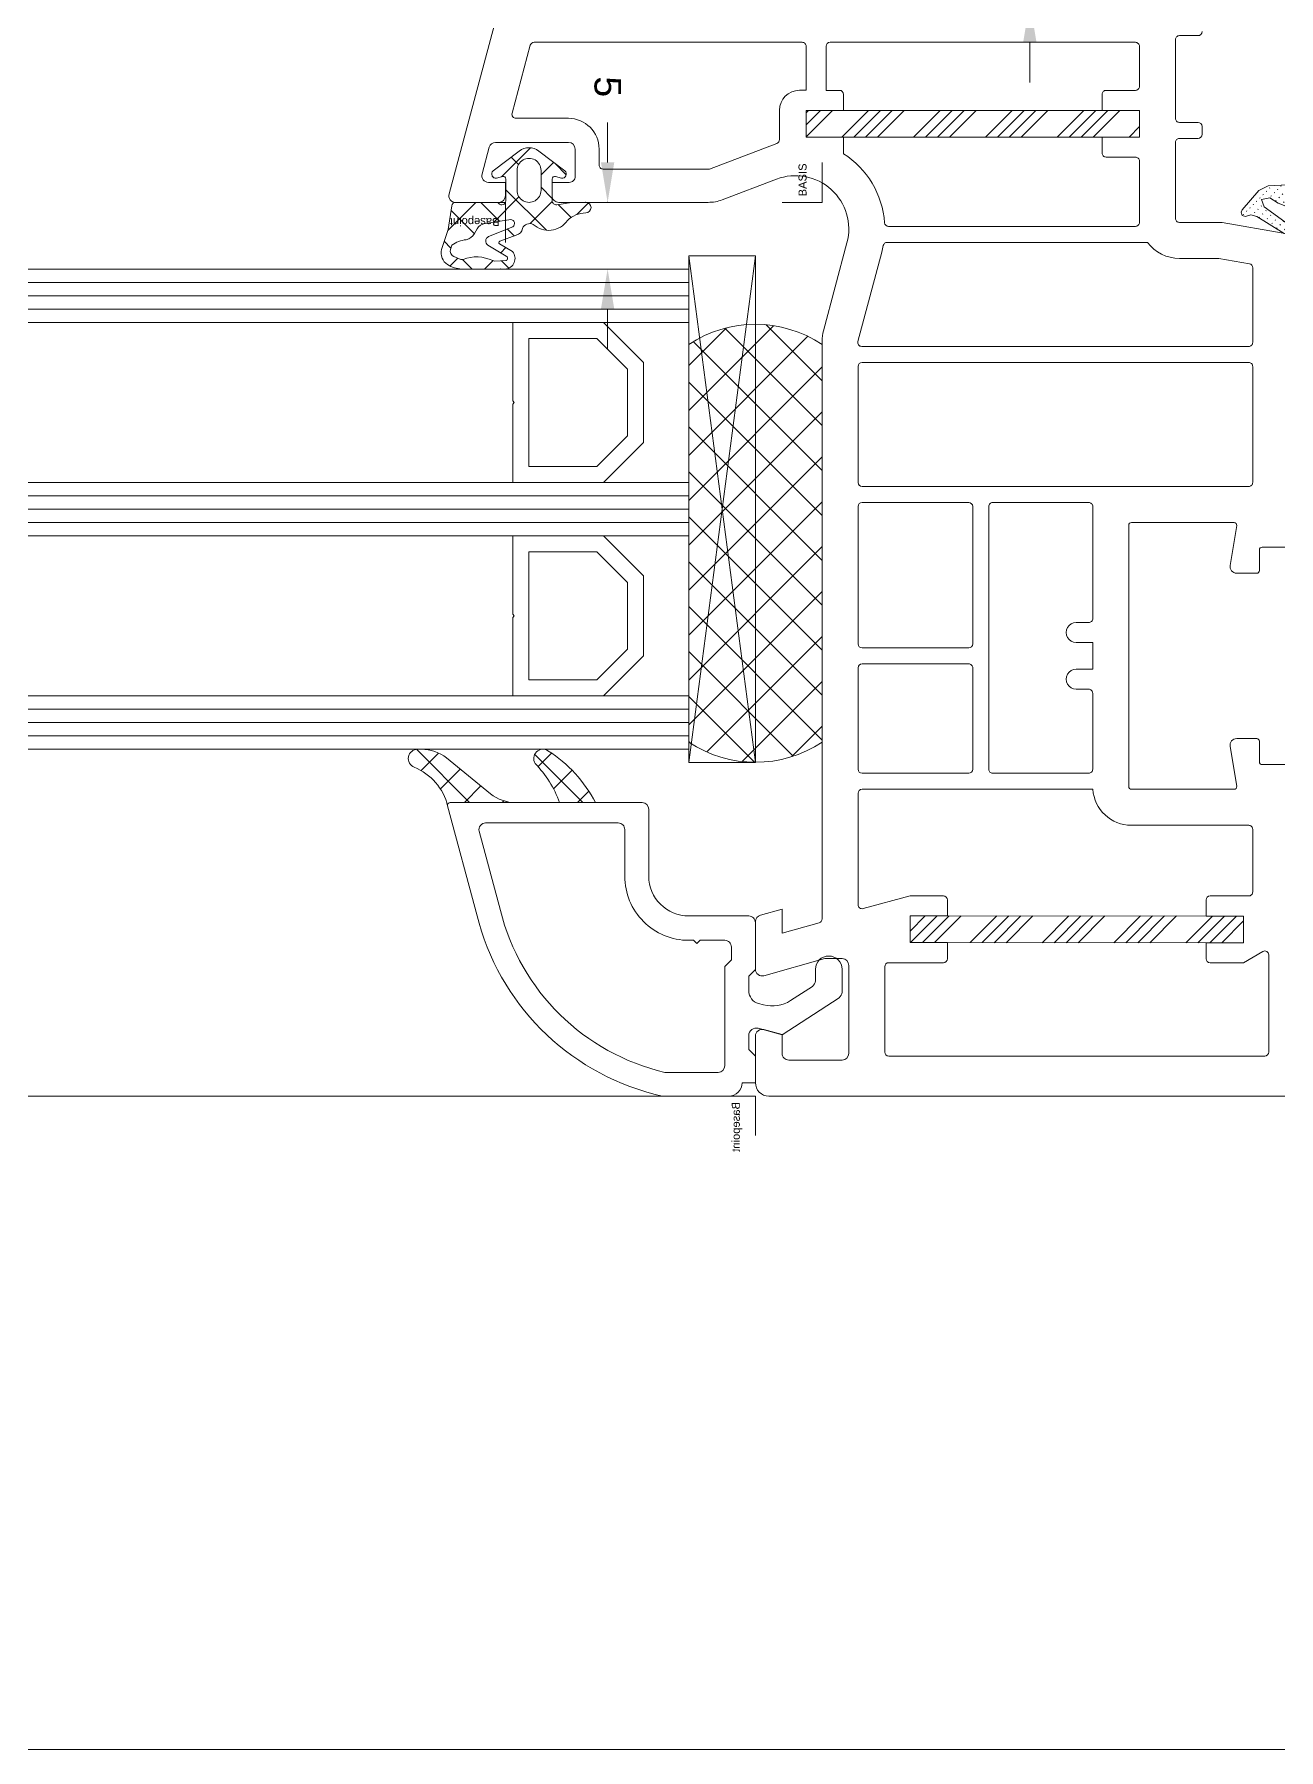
# Model space of a CAD drawing. Header units: millimetres. Extents: x 2258 to 5600, y 711 to 2563.
# Drawn here: x 2391.233 to 2394.839, y 2140.052 to 2145.02 of the extents above; entities that cross this region are included whole.
import ezdxf

# ---------------------------------------------------------------- set-up
doc = ezdxf.new("R2010")
doc.units = ezdxf.units.MM
for name, color, linetype, lineweight in [('PQI-A-IN-ELEV', 245, 'Continuous', 9), ('PQI-A-IN-ELEV-LGHT', 201, 'Continuous', 5), ('PQI-A-WIN', 140, 'Continuous', 13)]:
    doc.layers.add(name, color=color, linetype=linetype, lineweight=lineweight)
doc.styles.get("Standard").update_dxf_attribs({"font": 'arial.ttf'})
doc.dimstyles.new('SCHUECO', dxfattribs={"dimtxt": 4, "dimasz": 3, "dimexe": 0.18, "dimexo": 0.0625, "dimgap": 2, "dimtad": 0, "dimdec": 0, "dimzin": 0, "dimdsep": 46, "dimtxsty": 'Standard', "dimcen": 0.09, "dimadec": 0, "dimazin": 0, "dimtfac": 1, "dimtdec": 0, "dimtofl": 0, "dimtmove": 0, "dimatfit": 3, "dimfxl": 1, "dimtolj": 1, "dimtzin": 0, "dimarcsym": 0})
pattern_1 = [(135, (-4.599427157802303, -2.000253202709217), (1.414213562373095, 1.414213562373094), []), (44.99999999999997, (-4.599427157802303, -2.000253202709217), (1.414213562373095, -1.414213562373095), [])]

# ---------------------------------------------------------------- blocks, each defined once
blk = doc.blocks.new('BASEPOINT')
for p, q in [((0.0001424139276124947, -6.579969547004794e-08), (0.0001424139276124947, 2.998156919277449)), ((-7.890404418731123e-08, 0.0005381883725030789), (2.956911949821283, 0.0005381883725030789))]:
    blk.add_line(p, q)
blk.add_text('Basepoint', height=0.6).set_placement((0.4501424139276011, 1.169999934200292))
blk = doc.blocks.new('PRJ_INSERT_105_59361299829', base_point=(370.0591615602781, 296.904111493457))
h = blk.add_hatch()
h.set_pattern_fill('ACAD_ISO07W100', color=256, scale=0.1, angle=45, style=0)
h.set_pattern_definition([(45.00000000000001, (96.33290821566521, -202.4814861769743), (0.3535533905932738, -0.3535533905932737), [0.05, -0.3])])
h.paths.add_polyline_path([(370.2626288746902, 307.2572055504933), (370.3826278046902, 306.9672046304934), (371.4626296346902, 306.5772052504933), (372.4226287246902, 306.0372043304934), (372.7726271946902, 306.0272021904933), (372.9026282646902, 306.2272067704934), (372.0326293346902, 308.7072025004933), (372.2526267346902, 308.8172031104933), (372.3726294846903, 309.1872058604933), (372.2526267346902, 309.3972049404933), (372.0326293346902, 309.5072055504933), (371.7226279546902, 309.4172092104934), (370.4026282646902, 311.2372012804934), (369.8526290246903, 311.4372058604934), (369.7226279546902, 310.8272052504934), (370.1226294846903, 310.1872058604934), (370.3826278046902, 309.4872012804933), (370.4926284146902, 308.7372012804933), (370.4526275046902, 307.9872012804933)], flags=16)
h.paths.add_polyline_path([(370.5926268946902, 306.0872073804933), (370.0526297946902, 305.7572055504933), (369.9726279546902, 305.1272006704933), (370.1626265846902, 304.3872028004934), (368.4726279546902, 304.1872058604933), (368.8226264346902, 310.9472079904934), (369.1726287246902, 311.6572070804933), (370.6226294846903, 312.8972049404934), (370.8026297946902, 312.9672046304934), (371.0326293346902, 312.8872028004933), (371.1226294846903, 312.6472049404934), (370.9926284146902, 312.2372012804934), (371.1126273446902, 311.7972064704933), (372.3826278046902, 309.7572055504933), (372.6426299446903, 308.6872058604933), (373.5926268946902, 306.1372028004934), (372.9926284146902, 305.3472018904934), (372.0026267346902, 305.4772067704934), (371.1226294846903, 305.9672046304934)])
h = blk.add_hatch()
h.set_pattern_fill('ANSI37', color=256, scale=0.5, style=0)
h.set_pattern_definition([(45.00000000000001, (96.33290821566521, -202.4814861769743), (1.122532015133644, -1.122532015133644), []), (315, (96.33290821566521, -202.4814861769743), (-1.122532015133644, -1.122532015133644), [])])
edge = h.paths.add_edge_path()
edge.add_arc((364.2139190631738, 297.402952210202), 0.4999999999999765, 120.8947328406612, 276.9882955879087)
edge.add_line((364.2747523546797, 296.9066666969694), (365.8291620202781, 297.0972018904934))
edge.add_line((365.8291620202781, 297.0972018904934), (366.0591615602781, 296.9372058604933))
edge.add_line((366.0591615602781, 296.9372058604933), (366.0591615602781, 295.5872073804933))
edge.add_line((366.0591615602781, 295.5872073804933), (365.9691614102782, 295.3772044804933))
edge.add_line((365.9691614102782, 295.3772044804933), (365.3991617102781, 294.9572025004933))
edge.add_line((365.3991617102781, 294.9572025004933), (365.3091615602781, 294.7272067704934))
edge.add_line((365.3091615602781, 294.7272067704934), (365.3691610302782, 294.5572047904934))
edge.add_line((365.3691610302782, 294.5572047904934), (365.4191621702781, 294.5072055504933))
edge.add_line((365.4191621702781, 294.5072055504933), (367.4191621702781, 292.8372073804933))
edge.add_line((367.4191621702781, 292.8372073804933), (368.6991609502782, 292.8372073804933))
edge.add_line((368.6991609502782, 292.8372073804933), (370.6991609502782, 294.5072055504933))
edge.add_line((370.6991609502782, 294.5072055504933), (370.8091615602781, 294.7272067704934))
edge.add_line((370.8091615602781, 294.7272067704934), (370.7191614102782, 294.9572025004933))
edge.add_line((370.7191614102782, 294.9572025004933), (370.1491617102781, 295.3772044804933))
edge.add_line((370.1491617102781, 295.3772044804933), (370.0591615602781, 295.5872073804933))
edge.add_line((370.0591615602781, 295.5872073804933), (370.0591615602781, 296.9372058604933))
edge.add_line((370.0591615602781, 296.9372058604933), (370.2891611002781, 297.0972018904934))
edge.add_line((370.2891611002781, 297.0972018904934), (371.8341112121234, 296.9078259892771))
edge.add_arc((371.894944577482, 297.404111493457), 0.5000000000000268, 263.0116958858569, 406.2845243053848)
edge.add_line((372.2404834077912, 297.7655017489269), (371.1091608002781, 298.8472018904934))
edge.add_line((371.1091608002781, 298.8472018904934), (370.1626265846902, 304.3872028004934))
edge.add_line((370.1626265846902, 304.3872028004934), (368.4726279546902, 304.1872058604933))
edge.add_line((368.4726279546902, 304.1872058604933), (368.8197329087203, 299.1406875398265))
edge.add_arc((368.3216274998939, 299.0972018904934), 0.4999999999999836, 270, 364.9893918508951, ccw=False)
edge.add_line((368.3216274998939, 298.5972018904934), (365.3291620202781, 298.5972018904934))
edge.add_line((365.3291620202781, 298.5972018904934), (365.1691621702781, 298.5572086004934))
edge.add_line((365.1691621702781, 298.5572086004934), (363.957187878871, 297.8320082659878))
h.paths.add_polyline_path([(369.2591623202782, 296.5972018904934), (369.1491617102781, 296.8372073804933), (368.9591630902781, 296.8972049404933), (367.1591600302781, 296.8972049404933), (366.8591608002781, 296.5972018904934), (366.8591608002781, 294.6072040204933), (366.9691614102782, 294.3772044804933), (367.8691629302782, 293.4972034104933), (368.2491601902781, 293.4972034104933), (369.1491617102781, 294.3772044804933), (369.2591623202782, 294.6072040204933)], flags=16)
for points in [[(370.5926268946902, 306.0872073804933), (370.0526297946902, 305.7572055504933), (369.9726279546902, 305.1272006704933), (370.1626265846902, 304.3872028004934), (368.4726279546902, 304.1872058604933), (368.8226264346902, 310.9472079904934), (369.1726287246902, 311.6572070804933), (370.6226294846903, 312.8972049404934), (370.8026297946902, 312.9672046304934), (371.0326293346902, 312.8872028004933), (371.1226294846903, 312.6472049404934), (370.9926284146902, 312.2372012804934), (371.1126273446902, 311.7972064704933), (372.3826278046902, 309.7572055504933), (372.6426299446903, 308.6872058604933), (373.5926268946902, 306.1372028004934), (372.9926284146902, 305.3472018904934), (372.0026267346902, 305.4772067704934), (371.1226294846903, 305.9672046304934)], [(370.2626288746902, 307.2572055504933), (370.3826278046902, 306.9672046304934), (371.4626296346902, 306.5772052504933), (372.4226287246902, 306.0372043304934), (372.7726271946902, 306.0272021904933), (372.9026282646902, 306.2272067704934), (372.0326293346902, 308.7072025004933), (372.2526267346902, 308.8172031104933), (372.3726294846903, 309.1872058604933), (372.2526267346902, 309.3972049404933), (372.0326293346902, 309.5072055504933), (371.7226279546902, 309.4172092104934), (370.4026282646902, 311.2372012804934), (369.8526290246903, 311.4372058604934), (369.7226279546902, 310.8272052504934), (370.1226294846903, 310.1872058604934), (370.3826278046902, 309.4872012804933), (370.4926284146902, 308.7372012804933), (370.4526275046902, 307.9872012804933)], [(369.2591623202782, 296.5972018904934), (369.1491617102781, 296.8372073804933), (368.9591630902781, 296.8972049404933), (367.1591600302781, 296.8972049404933), (366.8591608002781, 296.5972018904934), (366.8591608002781, 294.6072040204933), (366.9691614102782, 294.3772044804933), (367.8691629302782, 293.4972034104933), (368.2491601902781, 293.4972034104933), (369.1491617102781, 294.3772044804933), (369.2591623202782, 294.6072040204933)]]:
    blk.add_lwpolyline(points, close=True)
blk.add_lwpolyline([(363.957187878871, 297.8320082659878, 0.8104602076721642), (364.2747523546797, 296.9066666969694), (365.8291620202781, 297.0972018904934), (366.0591615602781, 296.9372058604933), (366.0591615602781, 295.5872073804933), (365.9691614102782, 295.3772044804933), (365.3991617102781, 294.9572025004933), (365.3091615602781, 294.7272067704934), (365.3691610302782, 294.5572047904934), (365.4191621702781, 294.5072055504933), (367.4191621702781, 292.8372073804933), (368.6991609502782, 292.8372073804933), (370.6991609502782, 294.5072055504933), (370.8091615602781, 294.7272067704934), (370.7191614102782, 294.9572025004933), (370.1491617102781, 295.3772044804933), (370.0591615602781, 295.5872073804933), (370.0591615602781, 296.9372058604933), (370.2891611002781, 297.0972018904934), (371.8341112121234, 296.9078259892771, 0.7217059250208615), (372.2404834077912, 297.7655017489269), (371.1091608002781, 298.8472018904934), (370.1626265846902, 304.3872028004934), (368.4726279546902, 304.1872058604933), (368.8197329087203, 299.1406875398265, -0.4399552836846325), (368.3216274998939, 298.5972018904934), (365.3291620202781, 298.5972018904934), (365.1691621702781, 298.5572086004934)], format="xyb", close=True)
blk.add_blockref('BASEPOINT', (370.0591615602781, 296.904111493457))
blk = doc.blocks.new('244234EZ')
h = blk.add_hatch()
h.set_pattern_fill('NETZ', color=256, angle=45, style=0)
h.set_pattern_definition([(45, (0.01020141601271446, -1.498066991095954), (-0.7071067811865475, 0.7071067811865476), []), (135, (0.01020141601271446, -1.498066991095954), (-0.7071067811865476, -0.7071067811865475), [])])
h.paths.add_polyline_path([(4.008078502913222, 0.7015572627653923, -0.04835307895780901), (4.303823118820566, 3.532424224166834, 0.3319211071679742), (3.845955810543963, 4.662804514641349, 0.1614346972429617), (2.779686889645509, 5.001498133415765), (-0.6049478013112477, 5.001498133415764, 0.8315432364911673), (-0.8560341563469525, 3.648078988526671), (0.43162628173537, 3.153275400871819, -1.190626430510797), (0.5034884964394981, 2.88506940612011), (-0.4655004301875263, 2.625441762988365, 0.1296938749465605), (-0.5983473197203235, 2.549425338780542), (-1.20320037842088, 1.95383349108178, -0.6014879446624487), (-2.236571083833349, 1.864532395719669, 0.254498919795523), (-2.488499425651867, 2.001640413975412), (-3.957449179689695, 2.001624018348985, 0.1989094666118807), (-4.169577865607145, 1.913756052723637), (-4.994269180354968, 1.089064737975818, 0.1989123673796596), (-5.082137145999006, 0.8769327036198491), (-5.082137145999006, 0.7015447420383105)])
h.paths.add_polyline_path([(-0.1904933190871827, 1.719282615234464, -0.9176289392039193), (-0.19180589099426, 1.958971851091358), (1.570990037036942, 2.431272729874328, 0.7332383087249621), (1.612600442385188, 3.38408464420482), (-0.3194380188017371, 4.087288767571037, -1), (-0.2680883789091605, 4.378243357414789), (2.713463470503889, 4.377261227260397, -0.1340649279655961), (2.967535276667598, 4.307800217017941), (3.436031043195062, 4.031149930478546, -0.3557455022548623), (3.622162780758802, 3.527220637077858), (3.116654357907226, 2.175391108269227, -0.3353238355422854), (2.094986877438471, 1.535178095573969)], flags=16)
h = blk.add_hatch()
h.set_pattern_fill('NETZ', color=256, scale=2, angle=45, style=0)
h.set_pattern_definition([(45, (0.01020141601271446, -1.498066991095954), (-1.414213562373095, 1.414213562373095), []), (135, (0.01020141601271446, -1.498066991095954), (-1.414213562373095, -1.414213562373095), [])])
h.paths.add_polyline_path([(-5.082137145999006, 0.7015447420383105), (-5.082137145999004, 0.3112281275693158, 0.414213562373093), (-4.782330741885235, 0.01142172345554715), (-4.522599543124663, 0.01142172345554759), (-4.093796888527556, 0.2589747010733834, -0.1656801520669596), (-3.90396698270975, 0.296506003881801), (-3.740147452957411, 0.2745578532527244, -0.3757213696858283), (-3.479984788897567, -0.02278536033250367), (-3.479984788897565, -1.479957190332012, -0.2775501483931132), (-3.586238477402083, -1.65662532294509), (-4.07801553195808, -1.917579487461596, 0.5282092505925277), (-4.132923528191617, -2.410109730864405), (-2.393213548663183, -3.887433140998303, 0.3639584187452207), (-1.107596206292547, -3.887404740529248), (0.6502478399991928, -2.41239478329808, 0.5319777725554488), (0.5980307430605157, -1.917579487461598), (0.1062536885045181, -1.656625322945092, -0.2775501483931129), (-2.498001805406602e-16, -1.479957190332014), (-2.220446049250313e-16, 2.220446049250313e-16, -0.4537526242641983), (0.3398076201840398, 0.2973471933200025), (0.6100213742227064, 0.2611720864721001), (1.042437829558313, 0.01149901148442223), (3.710274358402263, 0.01134541035774284, 0.4227629273518383), (4.010165112804111, 0.3200571767091462, -0.006466251622778426), (4.008078502913222, 0.7015572627653923)])
h.paths.add_polyline_path([(-0.6398458862333795, -0.1163721789262142), (-0.6398458862333791, -2.328241489778694, -0.2217106168363308), (-0.7470235825400097, -2.558066551942032), (-1.418484304433663, -3.121419399609839, -0.3639357920318566), (-2.061189157707833, -3.121419399423907), (-2.732619361801749, -2.558092156067455, -0.2217106168363313), (-2.839797058108379, -2.328267093904119), (-2.839797058108379, -0.1161427283123513, -0.4142135610069876), (-2.539780287082981, 0.1838740413137141), (-0.9400615657120271, 0.1838740413137134, -0.4144359924756376)], flags=16)
blk.add_line((4.008078502913222, 0.7015572627653923), (-5.082137145999006, 0.7015447420383105))
for points in [[(0.5980307430605163, -1.917579487461598), (0.106253688504518, -1.656625322945092, -0.2775501483931128), (-2.532696274926138e-16, -1.479957190332014), (-2.237793284010081e-16, 0, -0.4537526242641983), (0.3398076201840396, 0.2973471933200025), (0.6100213742227064, 0.2611720864720999), (1.042437829558313, 0.01149901148442201), (3.710274358402264, 0.01134541035774284, 0.4227629273518251), (4.010165112804111, 0.320057176709134, -0.05483647592727152), (4.303823118820558, 3.532424224166802, 0.3319211071679828), (3.845955810543964, 4.662804514641348, 0.1614346972429613), (2.779686889645514, 5.001498133415765), (-0.6049490356474414, 5.001498133415764, 0.8315411525140167), (-0.8560362243681455, 3.648079783196039), (0.4316262817353702, 3.153275400871819, -1.190626430510805), (0.503488496439497, 2.88506940612011), (-0.4655004301875271, 2.625441762988365, 0.1296938749465612), (-0.5983473197203246, 2.549425338780541), (-1.20320037842088, 1.95383349108178, -0.6014879446624485), (-2.236571083833349, 1.864532395719669, 0.2544989197955225), (-2.488499425651866, 2.001640413975412), (-3.957449179689696, 2.001624018348985, 0.198909466611881), (-4.169577865607146, 1.913756052723636), (-4.99426918035497, 1.089064737975816, 0.1989123673796582), (-5.082137145999006, 0.8769327036198482), (-5.082137145999004, 0.3112281275693167, 0.4142135623730955), (-4.782330741885233, 0.01142172345554715), (-4.522599543124662, 0.01142172345554737), (-4.093796888527556, 0.2589747010733832, -0.1656801520669623), (-3.903966982709747, 0.2965060038818006), (-3.740147452957409, 0.2745578532527242, -0.375721369685827), (-3.479984788897567, -0.02278536033250411), (-3.479984788897565, -1.479957190332013, -0.2775501483931143), (-3.586238477402084, -1.65662532294509), (-4.078015531958083, -1.917579487461597, 0.5319777725554453), (-4.130232628896758, -2.412394783298078), (-2.393213548663189, -3.887433140998297, 0.363945910752088), (-1.107630052569438, -3.887433140998297), (0.6502478399991929, -2.41239478329808, 0.5319777725554476)], [(-0.2680883789091604, 4.378243357414789, 0.9999999999999986), (-0.3194380188017389, 4.087288767571038), (1.612600442385188, 3.38408464420482, -0.7332383087249624), (1.570990037036942, 2.431272729874328), (-0.191805890994261, 1.958971851091358, 0.9176289392038998), (-0.1904933190871827, 1.719282615234464), (2.094986877438495, 1.535178095573968, 0.3353238355422945), (3.116654357907246, 2.17539110826928), (3.622162780758808, 3.527220637077873, 0.3557455022548545), (3.436031043195058, 4.031149930478548), (2.96753527666759, 4.307800217017945, 0.1340649279655952), (2.713463470503881, 4.377261227260397)], [(-2.73261936180175, -2.558092156067455), (-2.061202087405254, -3.121408551459724, 0.3639549067525167), (-1.41847137451463, -3.121408551459724), (-0.7470235825400102, -2.558066551942032, 0.2217106168363309), (-0.6398458862333791, -2.328241489778695), (-0.6398458862333795, -0.1161137516550361, 0.4139911672486105), (-0.939864196780254, 0.1838740413137134), (-2.53980926513963, 0.1838740413137141, 0.4141569862246464), (-2.839797058108379, -0.1161137516550361), (-2.839797058108379, -2.328267093904119, 0.2217106168363308)]]:
    blk.add_lwpolyline(points, format="xyb", close=True)
blk.add_blockref('BASEPOINT', (8.881784197001252e-15, -8.881784197001252e-16))
blk = doc.blocks.new('*D8')
at = {"transparency": 16777216}
for p, q in [((-11.58361628611124, 5.001624018348987), (-11.58361628611124, 8.001624018348986)), ((-4.019949179689696, 2.001624018348985), (-11.76361628611124, 2.001624018348987)), ((-4.844830741885233, 0.01142172345554717), (-11.76361628611124, 0.01142172345554913)), ((-11.58361628611124, -2.988578276544451), (-11.58361628611124, -5.98857827654445))]:
    blk.add_line(p, q, dxfattribs=at)
for p in [(-3.957449179689696, 2.001624018348985), (-11.58361628611124, 0.01142172345554908), (-4.782330741885233, 0.01142172345554715)]:
    blk.add_point(p, dxfattribs=at)
for points in [[(-12.08361628611124, 5.001624018348987), (-11.08361628611124, 5.001624018348987), (-11.58361628611124, 2.001624018348987)], [(-12.08361628611124, -2.988578276544451), (-11.08361628611124, -2.988578276544451), (-11.58361628611124, 0.01142172345554908)]]:
    blk.add_solid(points, dxfattribs=at)
at = {"transparency": 16777216, "insert": (-11.58361628611124, -9.321911609877786), "char_height": 4, "attachment_point": 5, "rotation": 90}
blk.add_mtext('\\A1;2', dxfattribs=at)
blk = doc.blocks.new('*D9')
at = {"transparency": 16777216}
for p, q in [((12.66941239682228, 8.001498133415762), (12.66941239682228, 11.00149813341576)), ((2.842186889645469, 5.001498133415764), (12.84941239682228, 5.001498133415762)), ((3.772774358402264, 0.01134541035774282), (12.84941239682228, 0.01134541035774025)), ((12.66941239682228, -2.988654589642259), (12.66941239682228, -5.988654589642259))]:
    blk.add_line(p, q, dxfattribs=at)
for p in [(2.779686889645469, 5.001498133415764), (3.710274358402264, 0.01134541035774284), (12.66941239682228, 0.0113454103577403)]:
    blk.add_point(p, dxfattribs=at)
for points in [[(12.16941239682228, 8.001498133415762), (13.16941239682228, 8.001498133415762), (12.66941239682228, 5.001498133415762)], [(12.16941239682228, -2.988654589642259), (13.16941239682228, -2.98865458964226), (12.66941239682228, 0.0113454103577403)]]:
    blk.add_solid(points, dxfattribs=at)
at = {"transparency": 16777216, "insert": (12.66941239682228, -9.32198792297559), "char_height": 4, "attachment_point": 5, "rotation": 90}
blk.add_mtext('\\A1;5', dxfattribs=at)
blk = doc.blocks.new('*X73')
at = {"color": 0}
for p, q in [((31.19993464295712, -72.6786784701504), (31.97808007457636, -71.90053303853117)), ((32.67215374721784, -73.90053303853122), (34.67215374721786, -71.9005330385312)), ((33.5701797472178, -73.90053303853122), (35.57017974721782, -71.9005330385312)), ((34.46820574721787, -73.90053303853122), (36.46820574721791, -71.9005330385312)), ((35.36623374721781, -73.90053303853122), (37.36623374721785, -71.9005330385312)), ((38.06030741985939, -73.90053303853117), (40.06030741985934, -71.9005330385312)), ((38.95833341985932, -73.9005330385312), (40.95833341985929, -71.9005330385312)), ((39.85635941985942, -73.90053303853117), (41.85635941985938, -71.9005330385312)), ((40.75438741985936, -73.90053303853117), (42.75438741985934, -71.9005330385312)), ((43.44846109250081, -73.9005330385312), (45.44846109250085, -71.90053303853117)), ((44.34648709250078, -73.9005330385312), (46.34648709250081, -71.90053303853117)), ((45.24451309250085, -73.9005330385312), (47.24451309250087, -71.90053303853117)), ((46.14254109250079, -73.9005330385312), (48.14254109250082, -71.90053303853117)), ((48.83661476514236, -73.9005330385312), (50.83661476514234, -71.90053303853122)), ((49.73464076514229, -73.90053303853122), (51.73464076514229, -71.90053303853122)), ((50.6326667651424, -73.9005330385312), (52.63266676514238, -71.90053303853122)), ((51.53069476514231, -73.90053303853122), (53.53069476514233, -71.90053303853122)), ((54.22476843778382, -73.90053303853122), (56.19992510621398, -71.92537637010105)), ((55.12279443778377, -73.90053303853122), (56.19992510621395, -72.82340237010098)), ((56.02082043778384, -73.90053303853122), (56.19992510621395, -73.72142837010112))]:
    blk.add_line(p, q, dxfattribs=at)
blk = doc.blocks.new('*X74')
at = {"color": 0}
for p, q in [((23.39988581483212, -13.12680322657752), (25.02614989936285, -11.50053914204682)), ((23.92417589936278, -13.50053914204682), (25.92417589936281, -11.50053914204682)), ((24.82220189936285, -13.50053914204682), (26.82220189936288, -11.50053914204682)), ((25.72022989936281, -13.50053914204682), (27.72022989936284, -11.50053914204682)), ((28.41430357200433, -13.50053914204685), (30.41430357200435, -11.50053914204682)), ((29.3123295720043, -13.50053914204685), (31.31232957200428, -11.50053914204685)), ((30.21035557200438, -13.50053914204685), (32.21035557200437, -11.50053914204682)), ((31.10838357200433, -13.50053914204685), (33.1083835720043, -11.50053914204685)), ((33.80245724464581, -13.50053914204682), (35.80245724464584, -11.50053914204682)), ((34.70048324464577, -13.50053914204682), (36.7004832446458, -11.50053914204682)), ((35.59850924464585, -13.50053914204682), (37.59850924464587, -11.50053914204682)), ((36.49653724464579, -13.50053914204682), (38.49653724464583, -11.50053914204682)), ((39.19061091728729, -13.50053914204682), (41.19061091728729, -11.50053914204679)), ((40.08863691728726, -13.50053914204682), (42.08863691728722, -11.50053914204682)), ((40.98666291728732, -13.50053914204682), (42.98666291728733, -11.50053914204679)), ((41.88469091728729, -13.50053914204682), (43.88469091728725, -11.50053914204682)), ((44.57876458992878, -13.50053914204682), (46.57876458992881, -11.50053914204682)), ((45.47679058992874, -13.50053914204682), (47.47679058992878, -11.50053914204682)), ((46.37481658992881, -13.50053914204682), (48.37481658992886, -11.50053914204682)), ((47.27284458992878, -13.50053914204682), (48.39987818543757, -12.37350554653801))]:
    blk.add_line(p, q, dxfattribs=at)
blk = doc.blocks.new('*X75')
at = {"color": 0}
for p, q in [((54.99985186402648, -31.087261134794), (61.00601975375861, -25.08109324506187)), ((54.99985186402648, -27.71966508939307), (57.27450227647316, -25.44501467694639)), ((64.99985186402648, -33.32389141001726), (57.15847075292793, -25.48251029891871)), ((64.99985186402648, -29.95629536461633), (60.06881868517122, -25.02526218576104)), ((54.99985186402648, -34.45485718019493), (63.6577245844264, -25.79698445979503)), ((64.99985186402648, -36.6914874554182), (54.99985186402648, -26.69148745541818)), ((64.99985186402648, -26.5886993192154), (64.83690520496697, -26.42575266015587)), ((54.99985186402648, -37.82245322559585), (64.99985186402648, -27.82245322559587)), ((64.99985186402648, -40.05908350081911), (54.99985186402648, -30.05908350081912)), ((54.99985186402648, -41.19004927099679), (64.99985186402648, -31.1900492709968)), ((64.99985186402648, -43.42667954622004), (54.99985186402648, -33.42667954622005)), ((54.99985186402648, -44.55764531639772), (64.99985186402648, -34.55764531639772)), ((64.99985186402648, -46.794275591621), (54.99985186402648, -36.79427559162097)), ((54.99985186402648, -47.92524136179865), (64.99985186402648, -37.92524136179866)), ((64.99985186402648, -50.16187163702193), (54.99985186402648, -40.1618716370219)), ((54.99985186402648, -51.29283740719959), (64.99985186402648, -41.29283740719959)), ((64.99985186402648, -53.52946768242285), (54.99985186402648, -43.52946768242285)), ((54.99985186402648, -54.6604334526005), (64.99985186402648, -44.66043345260053)), ((64.66525748148851, -56.56246934528583), (54.99985186402648, -46.89706372782377)), ((56.06869944130799, -56.95918192071993), (64.99985186402648, -48.02802949800145)), ((62.29639050405407, -57.56119841325233), (54.99985186402648, -50.26465977322471)), ((58.64072724525436, -57.75475016217449), (64.99985186402648, -51.39562554340239)), ((59.1885293800865, -57.82093333468568), (54.99985186402647, -53.63225581862565)), ((62.16959604598446, -57.59347740684532), (64.99985186402645, -54.76322158880331))]:
    blk.add_line(p, q, dxfattribs=at)
blk = doc.blocks.new('BASIS')
for q in [(0, 2.998156985077132), (3, 0)]:
    blk.add_line((0, 0), q)
blk.add_text('BASIS', height=0.6).set_placement((0.45, 1.17))
blk = doc.blocks.new('GLASDATABASE7')
for p, q in [((-35, 0), (-35, 60)), ((-34, 0), (-34, 60)), ((-33, 0), (-33, 60)), ((-19, 0), (-19, 60)), ((-18, 0), (-18, 60)), ((-17, 0), (-17, 60)), ((-3, 0), (-3, 60)), ((-2, 0), (-2, 60)), ((-1, 0), (-1, 60)), ((1, 0), (-37, -5)), ((1, -5), (-37, 0))]:
    blk.add_line(p, q)
for points in [[(-32, 0), (-32, 60), (-36, 60), (-36, 0)], [(-32, 13.2), (-26.12, 13.2), (-26, 13.1), (-25.88, 13.2), (-20, 13.2), (-20, 60), (-32, 60)], [(-16, 0), (-16, 60), (-20, 60), (-20, 0)], [(-16, 13.2), (-10.12, 13.2), (-10, 13.1), (-9.879999999999999, 13.2), (-4, 13.2), (-4, 60), (-16, 60)], [(0, 0), (0, 60), (-4, 60), (-4, 0)], [(-21.2, 12), (-21.2, 6.897056274847714), (-23.49705627484771, 4.6), (-28.50294372515229, 4.6), (-30.8, 6.897056274847714), (-30.8, 12)], [(-5.2, 12), (-5.2, 6.897056274847714), (-7.497056274847714, 4.6), (-12.50294372515229, 4.6), (-14.8, 6.897056274847714), (-14.8, 12)], [(-20, 6.4), (-23, 3.4), (-29, 3.4), (-32, 6.4), (-32, 0), (-20, 0)], [(-4, 6.4), (-7, 3.4), (-13, 3.4), (-16, 6.4), (-16, 0), (-4, 0)], [(1, 0), (1, -5), (-37, -5), (-37, 0)], [(0, 0), (0, 0)], [(0, 0), (0, 0)]]:
    blk.add_lwpolyline(points, close=True)
blk.add_blockref('BASIS', (5, -10))
blk = doc.blocks.new('*D14')
at = {"transparency": 16777216}
for p, q in [((-7.659992128961447, 7.995191593500297), (-7.659992128961446, 10.9951915935003)), ((0.3030575015326353, 4.995191593500294), (-7.839992128961448, 4.995191593500297)), ((-6.081994441510801, -0.00474737134345558), (-7.839992128961448, -0.004747371343455081)), ((-7.659992128961449, -3.004747371343455), (-7.65999212896145, -6.004747371343456))]:
    blk.add_line(p, q, dxfattribs=at)
for p in [(0.3655575015326353, 4.995191593500294), (-7.659992128961449, -0.004747371343455133), (-6.019494441510801, -0.004747371343455598)]:
    blk.add_point(p, dxfattribs=at)
for points in [[(-8.159992128961447, 7.995191593500297), (-7.159992128961447, 7.995191593500297), (-7.659992128961448, 4.995191593500297)], [(-8.159992128961449, -3.004747371343455), (-7.159992128961449, -3.004747371343455), (-7.659992128961449, -0.004747371343455133)]]:
    blk.add_solid(points, dxfattribs=at)
at = {"transparency": 16777216, "insert": (-7.659992128961449, -8.671414038010123), "char_height": 2, "attachment_point": 5, "rotation": 90}
blk.add_mtext('\\A1;5', dxfattribs=at)
blk = doc.blocks.new('PRJ_INSERT_100_59361299862', base_point=(-0.0001424139276124947, 6.579969635822636e-08))
h = blk.add_hatch()
h.set_pattern_fill('NETZ', color=256, scale=2, angle=-135, style=0)
h.set_pattern_definition(pattern_1)
edge = h.paths.add_edge_path()
edge.add_arc((-25.2986551748821, 25.33685661379517), 0.7009491730178186, 21.51182172263535, 179.9580202232992)
edge.add_line((-25.99960415975543, 25.33737018892023), (-25.99960415975543, 25.04407319476772))
edge.add_arc((-22.99300567432547, 25.04730335869381), 3.006600220606113, 180.0615561704665, 218.4438120667934)
edge.add_line((-25.34782986281486, 23.17795910793259), (-22.66887832759071, 19.87456954780984))
edge.add_arc((-24.99886901093642, 17.98482262943097), 3.000000000000037, 9.094947017729282e-13, 39.0438988427839, ccw=False)
edge.add_line((-21.99886901093638, 17.98482262943102), (-21.99960415975543, 22.89588363291494))
edge.add_arc((-21.80286819986766, 22.89686949340595), 0.1967384299873035, 73.53864963038978, 180.2871115812252, ccw=False)
edge.add_arc((-20.77735667004206, 27.1363973986147), 4.165315481917134, 201.7354703606924, 256.536940679372, ccw=False)
h = blk.add_hatch()
h.set_pattern_fill('NETZ', color=256, scale=2, angle=-135, style=0)
h.set_pattern_definition(pattern_1)
edge = h.paths.add_edge_path()
edge.add_arc((-25.29884118967663, 15.92990097243664), 0.6999557455590304, 57.98631243675442, 211.9210534334455, ccw=False)
edge.add_arc((-19.3226781381968, 22.23154655800048), 8.000000000000085, 225.5218146126667, 250.4566767224353)
edge.add_line((-21.99883435313792, 14.69243600613606), (-21.99883435313792, 11.99243600613607))
edge.add_arc((-17.18761768759084, 21.15341065885029), 10.347524457111, 212.7227798498215, 242.2921684265773, ccw=False)
for points in [[(-24.64653276932265, 25.5938899021485, 0.8276115379937076), (-25.99960415975543, 25.33737018892023), (-25.99960415975543, 25.04407319476772, 0.1690577026555226), (-25.34782986281486, 23.17795910793259), (-22.66887832759071, 19.87456954780984, -0.172028633719733), (-21.99886901093638, 17.98482262943102), (-21.99960415975543, 22.89588363291494, -0.502665873903851), (-21.74711872695017, 23.08554383215738, -0.2437805197364005)], [(-2.9996041597554, -0.0002532027091888267), (-0.9996041597554282, -0.0002532027091888267), (-0.9996041597554282, 0.9997467972908112, 0.4142135623730953), (0.0003958402445718434, 1.999746797290811), (0.0003958402445718434, 6.99968576213459, 0.2754497923217082), (-12.95498746053668, 20.72978830119703), (-13.4987801833969, 20.87547921919773), (-21.74711872695017, 23.08554383215738, 0.4908735731119964), (-21.99960363186992, 22.89235716621636), (-21.99960415975543, 8.498831269947061, 0.4134286014123665), (-21.49878018514605, 7.99883126994709), (-16.49917691366168, 7.99895334025959, -0.4140724336333067), (-13.4993600191304, 4.99901437541584), (-13.4997262300679, 0.4997467972908396, 0.4145422967863972), (-12.99972623005545, -0.0002532027091888267), (-9.4996041597554, -0.0002532027091888267), (-8.999604159755428, 0.4997467972908112), (-7.900301253550346, 0.4997467972908112, -0.3394542588633756), (-6.934375427261251, -0.2414341576066761), (-6.833775398766115, -0.616878575193482, -0.2125565616700221), (-7.151913544625224, -2.625523775487352), (-8.221519635700396, -4.272572720216715, -0.2539676464749438), (-8.64085491967311, -4.500253202709189), (-9.4996041597554, -4.500253202709189, 0.9999999999999998), (-9.499604159755428, -6.500253202709189), (-7.793416178963419, -6.500253202709189, 0.2539676464749436), (-7.374080894990705, -6.272572720216715), (-4.599604159755422, -2.000253202709189), (-5.080515119112796, -0.2054690684707623, -0.4931454260313039), (-4.539383952963, 0.4997467972908112), (-3.499604159755428, 0.4997467972908112)], [(-11.42529910746382, 4.398301554569116), (-11.67521772063223, 4.648220167737549), (-11.67518934724402, 4.99681561511963, 0.4143806464059874), (-16.47699159288866, 9.798953292317549), (-19.97463643905309, 9.798867893821665, -0.4142192835227657), (-20.47464864704703, 10.29886545226626), (-20.47469716813362, 20.23598399228959, -0.4931444461757075), (-19.84529152645141, 20.71895038669777), (-13.92035110165813, 19.13141841279122, -0.2806694375655193), (-1.775433314866724, 6.796828412494932), (-1.775433314866724, 2.799947168277612, -0.4141795785361847), (-2.27537530013138, 2.299947171643282), (-9.721617126769878, 2.299083188139662), (-10.22101444201963, 1.799746797290851), (-11.17540886933981, 1.799746797290823, -0.4142374021652741), (-11.67540886768362, 2.299787494018688), (-11.67525840742312, 4.148342254609815)], [(-25.89294784582112, 15.55979919337321, -0.7949711117343725), (-24.92777936059083, 16.52340848269796, 0.1092301940154678), (-21.99883435313792, 14.69243600613606), (-21.99883435313792, 11.99243600613607, -0.1297415055080829)]]:
    blk.add_lwpolyline(points, format="xyb", close=True)
blk.add_blockref('BASEPOINT', (-0.0001424139276124947, 6.579969635822636e-08))
blk = doc.blocks.new('PRJ_INSERT_104_59361299833', base_point=(8.881784197001252e-15, -8.881784197001252e-16))
blk.add_blockref('244234EZ', (0, 0))
for base, p1, p2, picture, middle in [((12.66941239682228, 0.0113454103577403), (2.779686889645469, 5.001498133415764), (3.710274358402264, 0.01134541035774284), '*D9', (12.66941239682228, -9.32198792297559)), ((-11.58361628611124, 0.01142172345554908), (-3.957449179689696, 2.001624018348985), (-4.782330741885233, 0.01142172345554715), '*D8', (-11.58361628611124, -9.321911609877786))]:
    dim = blk.add_linear_dim(base=base, p1=p1, p2=p2, angle=90, dimstyle='SCHUECO')
    dim.commit()
    dim.dimension.update_dxf_attribs({"geometry": picture, "text_midpoint": middle})
blk = doc.blocks.new('PRJ_INSERT_101_59361299859', base_point=(-0.0001424139276196001, -0.004747371343455598))
h = blk.add_hatch()
h.set_pattern_fill('NETZ', color=256, scale=2, angle=45, style=0)
h.set_pattern_definition([(45, (-0.01389161445933955, -1.505601863530956), (-1.414213562373095, 1.414213562373095), []), (135, (-0.01389161445933955, -1.505601863530956), (-1.414213562373095, -1.414213562373095), [])])
edge = h.paths.add_edge_path()
edge.add_line((-0.0240104108701189, -0.1176216631265561), (-0.02389214782785132, -1.751249792745625))
edge.add_arc((0.176107851648112, -1.75123531416989), 0.2000000000000078, 180.0041478063841, 284.6764953794309)
edge.add_line((0.2267800752628091, -1.944709668423684), (0.6662781662196124, -1.829602187491183))
edge.add_arc((0.7353653404599072, -2.121538759978421), 0.3000000000000194, -52.53205809224312, 103.31418005131201, ccw=False)
edge.add_line((0.9178605716399488, -2.359646908928653), (-1.032212942825495, -3.85425815348097))
edge.add_arc((-1.764438559540167, -2.898896826528244), 1.203690001125745, 232.53205809223311, 307.467941905729, ccw=False)
edge.add_line((-2.496664176288846, -3.854258153455021), (-4.446737690726678, -2.359646908923963))
edge.add_arc((-4.264242459540242, -2.121538759978421), 0.3000000000000488, 76.68581994565773, 232.5320580907248, ccw=False)
edge.add_line((-4.1951552852845, -1.829602187494856), (-3.754900199323771, -1.945429745507347))
edge.add_arc((-3.704013472912607, -1.752011698068372), 0.1999999999999996, 255.2599722088741, 359.995858140213)
edge.add_line((-3.50401347343518, -1.752026155886369), (-3.50389584668028, -0.1248545592313093))
edge.add_arc((-3.803895845896363, -0.1248328725041574), 0.2999999999999975, 359.9958581402137, 459.1023245148401)
edge.add_line((-3.851355283976659, 0.1713893443147754), (-4.950727937464706, -0.004747371343256646))
edge.add_line((-4.950727937464762, -0.004747371343455598), (-6.019494441510773, -0.004747371343455598))
edge.add_arc((-6.019494441510801, 0.3901827702591163), 0.3949301416024085, 90.86448907829413, 270, ccw=False)
edge.add_arc((-6.056325811742113, 2.831071823694401), 2.046236776290232, 270.8644890782956, 313.733955939445)
edge.add_arc((-3.235014049410665, 0.3910060758626059), 1.703948823724965, 47.60407214988021, 145.64615927907, ccw=False)
edge.add_arc((-1.818596038702026, 2.185603647068319), 0.5992585253156713, 243.4847385784447, 336.7256777994012)
edge.add_arc((-0.6937920954793526, 1.889229801669899), 0.5773938121432611, 101.3565231042486, 174.0765815545262, ccw=False)
edge.add_line((-0.807488696739938, 2.455318749771777), (0.4321151604429616, 2.91258050951609))
edge.add_arc((0.4042534404612752, 3.008796542204436), 0.1001688593658202, 286.1496740795777, 418.7666157249806)
edge.add_line((0.4561935295836292, 3.094447155328908), (-0.5301651129944958, 3.688188095422895))
edge.add_arc((0.08463363531393497, 4.198628143283713), 0.7990785589550591, 94.5471078223564, 219.7013401903247, ccw=False)
edge.add_line((0.02128370902698862, 4.995191593500294), (3.273977838970836, 4.995191593500294))
edge.add_arc((3.190313730691287, 2.884058543274023), 2.112790202261629, 57.025055787439385, 87.73055840337202, ccw=False)
edge.add_arc((3.811591897999278, 3.784437519225321), 1.019785715748104, -14.620117531584583, 58.775147166172076, ccw=False)
edge.add_line((4.798357569195446, 3.527034302087941), (4.309732996441539, 2.034955997797177))
edge.add_line((4.309732996441539, 2.034955997797397), (4.03074818194969, 0.2489522450542268))
edge.add_arc((3.73434259077726, 0.2952526286567263), 0.3000000000000048, 270, 351.12179201912636, ccw=False)
edge.add_line((3.73434259077726, -0.004747371343455598), (0.6691997514491135, -0.004747371343455598))
edge.add_arc((0.6660394447463887, 0.1952276582528611), 0.2000000000012296, 218.7302940812033, 270.90539886077505, ccw=False)
edge.add_arc((0.2759895883438048, -0.1175999452630094), 0.3000000000000096, 38.73029408120549, 180.004147806382)
edge = h.paths.add_edge_path(flags=16)
edge.add_line((-2.664434219540112, -0.9045969161272751), (-2.664434219540055, -2.403154883810842))
edge.add_arc((-1.764424589540113, -2.403154883820207), 0.9000096299999143, 179.9999999994043, 359.9999999994042)
edge.add_line((-0.8644149595402268, -2.403154883829529), (-0.8644149595402268, -0.9045969161273746))
edge.add_arc((-1.764424589540113, -0.9045969161272751), 0.9000096299999569, 359.999999999996, 539.9999999999959)
edge = h.paths.add_edge_path(flags=16)
edge.add_line((-0.3894343082299656, 1.287793481836616), (1.514444910504039, 1.59245111498474))
edge.add_arc((1.441464115708982, 2.388690849935756), 0.7995773332978271, 275.2369160763339, 330.0179049878408)
edge.add_line((2.134043299175914, 1.989118595453419), (2.334665857769664, 2.336576481195607))
edge.add_arc((3.200735669359688, 1.836488610403649), 1.000082395135983, 105.00125677328151, 149.9969123307154, ccw=False)
edge.add_arc((2.817837540776395, 4.784741049308195), 1.986129615232382, 273.5805314967321, 307.4968943447179)
edge.add_line((4.026831232525524, 3.208972950311818), (4.116453730084118, 3.520914097162404))
edge.add_arc((3.714071713722888, 3.658630433182452), 0.4252964569540799, 341.1063499677235, 429.1150177702562)
edge.add_line((3.865686975933727, 4.055984039636769), (3.360857569195446, 4.277376194330373))
edge.add_arc((3.279889148906364, 3.989518184018834), 0.2990286260288841, 74.2898211115462, 111.3312844558565)
edge.add_arc((2.169077541172896, 6.941476150272592), 2.855035152545496, 244.8656263946021, 290.5467696793404, ccw=False)
edge.add_arc((0.7969451800828438, 4.101175200592252), 0.3012688786273377, 58.03832915147904, 89.68804039216)
edge.add_line((0.7985854973570667, 4.402439613672414), (-0.04200211860974434, 4.361434002252736))
edge.add_arc((0.03461850688779577, 4.18942321770669), 0.1883040898435154, 114.0101430210588, 244.9205428975376)
edge.add_line((-0.04519883491832388, 4.018872280450978), (1.321959101177868, 3.195910473200001))
edge.add_arc((1.117509373383996, 2.893382174622047), 0.3651343076671621, -64.05102949447428, 55.949028899594225, ccw=False)
edge.add_line((1.277281366802868, 2.565059204431691), (-0.5472955536418169, 1.818419016736229))
edge.add_arc((-0.3934616876832706, 1.57538998515588), 0.2876247007937646, 122.3332194484655, 270.8022933547232)
for points in [[(-2.496664176288846, -3.854258153455021, 0.339142292364), (-1.032212942825481, -3.854258153480941), (0.9178605716399488, -2.359646908928653, 0.8086737724611405), (0.6662781662196267, -1.829602187491219), (0.2267800752628091, -1.944709668423684, -0.4913693427341452), (-0.02389214782783711, -1.751249792745512), (-0.0240104108701189, -0.1176216631265561, -0.708523374386479), (0.5100195021847185, 0.07009661684605817, 0.2316730953534543), (0.6691997514491277, -0.004747371343455598), (3.73434259077726, -0.004747371343455598, 0.3695233403091967), (4.030748181949662, 0.2489522450541699), (4.309732996441539, 2.034955997797397), (4.798357569195446, 3.527034302087941, 0.3316638372042809), (4.340246759869274, 4.656496544214406, 0.1347854679543906), (3.273977838970836, 4.995191593500294), (0.02128370902698862, 4.995191593500294, 0.6077360405967449), (-0.5301651129944958, 3.688188095422902), (0.4561935295836292, 3.094447155328908, -0.6532414826529297), (0.4321151604430042, 2.912580509515919), (-0.807488696739938, 2.455318749771777, 0.3283967986449405), (-1.26810304024059, 1.948816318842091, -0.4308798185662256), (-2.086126721881215, 1.649377842279591, 0.4559480533225359), (-4.641740328993137, 1.352547946092727, -0.1892659076963614), (-6.025452992789724, 0.785067959159278, 0.9924842238198461), (-6.019494441510801, -0.004747371343455598), (-4.950727937464762, -0.004747371343455598), (-3.851355283976659, 0.1713893443147754, -0.4615697110583747), (-3.50389584668028, -0.1248545592313803), (-3.50401347343518, -1.752026155886369, -0.4917135655221725), (-3.754900199323743, -1.945429745507454), (-4.1951552852845, -1.829602187494856, 0.8086737724720517), (-4.44673769072665, -2.359646908923878)], [(-0.3894343082299656, 1.287793481836616), (1.514444910504039, 1.592451114984669, 0.2436858438149983), (2.134043299175914, 1.989118595453419), (2.334665857769664, 2.336576481195607, -0.1988926612234861), (2.941874109722789, 2.802488346429982, 0.1490779346963349), (4.026831232525524, 3.208972950311818), (4.116453730084118, 3.520914097162404, 0.404070220630384), (3.865686975933727, 4.055984039636769), (3.360857569195446, 4.277376194330373, 0.1630460638099448), (3.171114527203258, 4.268061180444874, -0.2020038447891081), (0.9564224114195667, 4.356772442194142, 0.1389825561770618), (0.7985854973570667, 4.402439613672414), (-0.04200211860973013, 4.361434002252736, 0.6426690475485356), (-0.04519883491832388, 4.018872280450978), (1.321959101177868, 3.195910473200001, -0.577350608912599), (1.277281366802868, 2.565059204431691), (-0.5472955536417885, 1.818419016736243, 0.7567679501140765)], [(-2.664434219540112, -0.9045969161272751), (-2.664434219539999, -2.403154883810657, 0.9999999999999997), (-0.8644149595402268, -2.403154883829529), (-0.8644149595402268, -0.9045969161272751, 1)]]:
    blk.add_lwpolyline(points, format="xyb", close=True)
blk.add_blockref('BASEPOINT', (-0.0001424139276196001, -0.004747371343455598))
dim = blk.add_linear_dim(base=(-7.659992128961449, -0.004747371343455133), p1=(0.3655575015326353, 4.995191593500294), p2=(-6.019494441510801, -0.004747371343455598), angle=90, dimstyle='SCHUECO')
dim.commit()
dim.dimension.update_dxf_attribs({"geometry": '*D14', "text_midpoint": (-7.659992128961449, -8.671414038010123)})
blk = doc.blocks.new('w4')
at = {"ltscale": 1000}
for points in [[(768.299472930732, 73.85000705718994), (766.4998949572218, 73.85000705718994, -0.4148355601868188), (766.2994729307356, 74.05050553970796), (766.299472930732, 75.60000705718994, 0.4143271868600361), (766.0995217588606, 75.80000400541758), (764.5995217588606, 75.80000400543213, 0.4626872156724183), (764.106113555732, 75.21893405914307), (764.5968362119856, 72.23243808744883, -0.4629961320455693), (764.399570586982, 72.00000095365976), (756.6994973447909, 72.00000095367432, -0.4143678003774176), (756.4995538023177, 72.20001316069101), (756.499553802314, 91.80000400543213, -0.4144526472424772), (756.6994973447981, 92.00000095367432), (764.399570586982, 92.00000095365976, -0.4630830790022332), (764.5968362119784, 91.76757907867432), (764.1061135557247, 88.78108310699463, 0.462692735718021), (764.599521758857, 88.20001316070557), (766.099521758857, 88.20001316069101, 0.4143271868600149), (766.2994729307393, 88.4000101089332), (766.2994729307247, 89.94951162634243, -0.4148355603400346), (766.4998949572291, 90.1500101089332), (768.2994729307284, 90.1500101089623, 0.4142649428828891)], [(768.0863381651106, 113.6912088394165), (763.4995461729195, 114.5000009536743), (760.2994729307356, 114.5000009536598, -0.414386711824938), (759.9995461729159, 114.7999887466431), (759.9995461729195, 120.5000009536743, -0.4144465587216097), (760.2994729307356, 120.7999887466431), (761.6994973447945, 120.7999887466431, 0.4140384189335192), (761.9995461729122, 121.0999917984009), (761.9995461729195, 121.6999979019165, 0.4140448457666119), (761.6994973447909, 122.0000009536743), (760.2994729307284, 122.0000009536743, -0.4143867118249275), (759.9995461729195, 122.2999887466431), (759.9995461729195, 128.1999969482422, -0.4143884253417783), (760.2994729307393, 128.5), (761.6994973447945, 128.4999999999854, 0.4140409468384528), (761.9995461729159, 128.7999877929688)], [(709.3671015527907, 131), (705.5165155631294, 116.6294107437134, 0.4929951445111693), (705.9995477822413, 115.9999999999854), (709.2495478418496, 116.0000000000146, 0.4140973686723271), (709.7495476034346, 116.5000009536598), (709.749547603431, 117.5000009536743), (708.4719599512282, 117.5000009536743, -0.4932379537580739), (707.9890497949746, 118.1294107436988), (708.5249384668496, 120.1294107436988, -0.33952118757987), (709.0079706934121, 120.5000009536743), (714.4719601896431, 120.5000009536743, -0.4141852284235148), (714.9719601896395, 120.0000009536743), (714.9719601896431, 117.9449472427368, -0.4143375050436592), (714.5270139005879, 117.5000009536743), (713.2495476034273, 117.5000009536743), (713.2495476034346, 116.5000009536743, 0.41422357255832), (713.7495480802718, 116), (724.9490681963107, 116, 0.0909929393078522), (726.0142410053522, 116.1954676793393), (730.0792676237252, 117.7393808364868, -0.6114713182338782), (735.3635693815413, 112.9660043716431), (733.6015198327041, 106.3811757701624, 0.0654598561076914), (733.4995557096627, 105.605683632326), (733.49955570967, 62.27560520170664, -0.3361617745988907), (733.2806836393465, 61.98677158355713), (730.49955570967, 61.20608615875244), (730.49955570967, 63.00000095365976), (728.8701535490181, 62.563401222229, 0.3395197300317918), (728.4995480802609, 62.08044528961182), (728.4995480802681, 58.49976408395742, 0.496683455837799), (729.1344308045409, 58.01854674932838), (733.6995068815377, 59.29998874662851), (734.9995557096627, 59.29998874664307, -0.4141372546644761), (735.4995557096627, 58.79998874662851), (735.4995557096663, 52.20001316070557, -0.4141372546644594), (734.9995557096627, 51.70001316070557), (730.9995557096627, 51.70001316070557, -0.4142634643848516), (730.49955570967, 52.20001316070557), (730.499555709659, 53.61572360992432), (729.1289426115181, 53.98297214508057, 0.4930310732574256), (728.4995480802681, 53.50000095367432), (728.4995480802681, 50.00000095367432, 0.4142689885915225), (729.4995557096627, 49), (785.4995499876168, 49, 0.4141800440952208)]]:
    blk.add_lwpolyline(points, format="xyb", dxfattribs=at)
for points in [[(730.2994824674752, 120.7042245864868), (730.2994824674715, 122.8999948501587, -0.4142043936164577), (731.7994824674788, 124.3999938964844), (732.2994824674752, 124.3999938964844), (732.2994824674788, 127.6999969482276, 0.4144778819059029), (731.9995557096663, 128), (711.8993278768685, 128.0000000000146, 0.339453521043591), (711.6095329549862, 127.7776336669922), (710.2430778768648, 122.6776437759254, 0.4932616257463386), (710.532750728431, 122.2999887466431), (714.4719601896431, 122.2999887466431, -0.414185876219529), (716.7720090177645, 120.0000009536743), (716.7720090177645, 118.7999887466431, 0.4143867118249879), (717.0719357755806, 118.5000009536743), (725.0408078458931, 118.5000009536598), (730.1060010221663, 120.4237680435181, 0.3119364062496101)], [(757.299472930732, 120.8999948501441), (757.299472930732, 122.8999948501587), (754.4995538023213, 122.8999948501441), (754.499553802314, 124.099990844712, -0.4144015116581432), (754.7994805601302, 124.3999938964844), (756.9995461729159, 124.3999938964698, 0.4144857919921748), (757.299472930732, 124.6999969482422), (757.299472930732, 127.6999969482422, 0.4144778819059133), (756.9995461729195, 128), (734.0995312956002, 127.9999999999854, 0.4140035269926992), (733.7994824674752, 127.6999969482422), (733.7994824674715, 124.3999938964844), (734.7994824674752, 124.3999938964844, -0.4140818960855208), (735.0995312956038, 124.0999908447266), (735.0995312956002, 122.8999948501587), (732.2994824674752, 122.8999948501587), (732.2994824674752, 120.8999948501587), (735.0995312956002, 120.8999948501587), (735.0995312956038, 119.6506662368774, -0.2373214210198149), (738.182415130439, 114.4785623550415, 0.3934655628214525), (738.4816094663838, 114.1999979019165), (756.9995461729195, 114.199997901902, 0.4144907307888931), (757.2994729307393, 114.5000009536598), (757.2994729307356, 119.0999917983863, 0.4144907307889103), (756.9995461729231, 119.3999948501587), (754.7994805601302, 119.3999948501587, -0.4143965748594699), (754.499553802314, 119.6999979019165), (754.4995538023177, 120.8999948501587)], [(763.263340118232, 111.7999887466431), (760.299472930732, 111.7999887466431, -0.2360930050550578), (757.899570586982, 113.0000009536743), (738.3777502602024, 113.0000009536743, 0.360501244961899), (738.0829691570907, 112.7557154154492, -0.0186689305235461), (737.9718045634982, 112.268072257677), (736.1814714323918, 105.5775471157103, 0.4930419350982068), (736.4712750200961, 105.199997901902), (765.4995461729231, 105.1999979019165, 0.4144907307888828), (765.7994729307284, 105.5000009536743), (765.7994729307284, 111.1010599136207, 0.3640119156696309), (765.5516701963606, 111.3965005874634)], [(733.4995557096627, 75.5306903043529), (733.4995557096663, 105.3505985296943, 0.3012458077831863), (723.4995557096663, 105.3505985296943), (723.4995557096627, 75.5306903043529, 0.3012458077831859)], [(765.4995461729195, 104.0000009536743), (736.4995557096663, 104.0000009536743, 0.4141142411121554), (736.1995068815377, 103.6999979019165), (736.1995068815377, 95.00000095365976, 0.4141231876778427), (736.49955570967, 94.70001316069101), (765.4995461729231, 94.70001316070557, 0.4144865871291639), (765.799472930732, 95.00000095365976), (765.799472930732, 103.6999979019165, 0.4144778819059221)], [(744.4995415952872, 93.50000095367432), (736.4995557096627, 93.50000095365976, 0.4141231876778495), (736.199506881545, 93.20001316070557), (736.1995068815377, 82.89999485015869, 0.4141231876778737), (736.4995557096663, 82.60000705717539), (744.4995415952835, 82.60000705717539, 0.4142135623730951), (744.7995415952792, 82.90000705719285), (744.7995415952864, 93.20000095368596, 0.4142135623730951)], [(752.5494805601302, 83.00003147125244, -0.9999999999999998), (752.5494805601265, 84.50003147123789), (753.4995538023177, 84.50003147123789, 0.4144865871292058), (753.7994805601229, 84.80001926422119), (753.7994805601229, 93.20001316072012, 0.4144865871291639), (753.499553802314, 93.50000095368887), (746.2995538023133, 93.50000095367432, 0.4142135623730951), (745.9995538023177, 93.2000009536714), (745.999553802314, 73.50001316070848, 0.4142135623730951), (746.2995538023133, 73.20001316070557), (753.499553802314, 73.20001316070557, 0.4144865871291501), (753.7994805601265, 73.50000095365976), (753.7994805601265, 79.20001316070557, 0.414486587129178), (753.499553802314, 79.50000095367432), (752.5494805601302, 79.50000095367432, -0.9999999999999998), (752.5494805601302, 81.00000095367432), (753.7994805601265, 81.00000095368887), (753.7994805601302, 83.00003147123789)], [(744.4995415952872, 73.20001316069101, 0.4142135623730951), (744.7995415952828, 73.50001316070848), (744.7995415952828, 81.09999485015578, 0.4142135623730951), (744.4995415952835, 81.39999485014414), (736.499555709659, 81.39999485014414, 0.4141231876778217), (736.1995068815377, 81.10000705718994), (736.1995068815377, 73.50000095365976, 0.4141231876778046), (736.4995557096627, 73.20001316070557)], [(765.4995461729231, 69.30000400541758), (756.6994973448018, 69.30000400541758, -0.3941356490620793), (753.806438567939, 72.00000095367432), (736.4995557096627, 72.00000095365976, 0.4141231876778427), (736.1995068815413, 71.70001316070557), (736.199506881534, 63.34597873687744, 0.4930803031908427), (736.5771924284127, 63.0561990737915), (740.0995293882552, 64.00000095365976), (742.5995293882479, 64.00000095365976, -0.414012966687119), (742.8995782163802, 63.70001316069101), (742.8995782163729, 62.50000095365976), (740.0995293882552, 62.50000095365976), (740.0995293882552, 60.50000095365976), (742.8995782163729, 60.50000095365976), (742.8995782163802, 59.29998874662851, -0.4140478028440861), (742.5995293882443, 59.00000095368887), (738.4995538023213, 59.00000095367432, 0.4140512861497621), (738.1995049741818, 58.70001316072012), (738.1995049741854, 52.29998874662851, 0.4141603203474333), (738.4995538023104, 52.00000095368887), (766.6994973448018, 52.00000095365976, 0.4140932892759649), (766.9995461729195, 52.29998874664307), (766.9995461729231, 59.57736301422119, 0.57715958826064), (766.549472930732, 59.83715915679932), (765.099521758857, 59.00000095367432), (762.599521758857, 59.00000095367432, -0.4140478028440377), (762.299472930732, 59.29998874664307), (762.299472930732, 60.50000095367432), (765.099521758857, 60.50000095367432), (765.0995217588534, 62.50000095365976), (762.2994729307393, 62.50000095367432), (762.2994729307284, 63.70001316070557, -0.4140129666870911), (762.599521758857, 64.00000095367432), (765.4995461729195, 64.00000095367432, 0.4144778819059014), (765.799472930732, 64.30000400543213), (765.7994729307356, 69.00000095367432, 0.4144907307888895)]]:
    blk.add_lwpolyline(points, format="xyb", close=True, dxfattribs=at)
for points in [[(757.299472930732, 120.8999948501441), (757.299472930732, 122.8999948501587), (732.299472930732, 122.8999948501587), (732.299472930732, 120.8999948501587)], [(765.0995217588534, 62.50000095365976), (740.099521758857, 62.50000095367432), (740.0995217588497, 60.50000095367432), (765.099521758857, 60.50000095367432)]]:
    blk.add_lwpolyline(points, close=True, dxfattribs=at)
at = {"layer": 'PQI-A-IN-ELEV'}
blk.add_line((0, 0), (825.4995485328618, 0), dxfattribs=at)
at = {"layer": 'PQI-A-IN-ELEV-LGHT', "ltscale": 1000}
blk.add_line((721.4993756379799, 48.99946174582874), (104.0001728948782, 48.99946174579964), dxfattribs=at)
at = {"ltscale": 1000}
for name, p, rotation in [('PRJ_INSERT_104_59361299833', (761.7490837559708, 136), 179.9999999999999), ('PRJ_INSERT_101_59361299859', (709.7493058469481, 116), 179.9999999999999), ('*X73', (788.499407573694, 48.9994618116325), 179.9999999999999), ('GLASDATABASE7', (723.4999381133966, 111), 89.99999999996041), ('*X75', (788.499407573694, 48.9994618116325), 179.9999999999999), ('*X74', (788.499407573694, 48.9994618116325), 179.9999999999999)]:
    blk.add_blockref(name, p, dxfattribs=dict(at, rotation=rotation))
at = {"ltscale": 1000, "yscale": -1}
for name, p, rotation in [('PRJ_INSERT_105_59361299829', (780.9988175657454, 116.0003964843636), 269.9999999999999), ('PRJ_INSERT_100_59361299862', (728.4990613343143, 49), 269.9999999999608)]:
    blk.add_blockref(name, p, dxfattribs=dict(at, rotation=rotation))

msp = doc.modelspace()

# ---------------------------------------------------------------- block references
at = {"layer": 'PQI-A-WIN', "xscale": 0.03863196438221001, "yscale": 0.03863196438221001, "zscale": 0.03863196438221001, "rotation": 359.997245771198}
msp.add_blockref('w4', (2365.179443852683, 2140.053135367778), dxfattribs=at)

doc.saveas('drawing.dxf')
